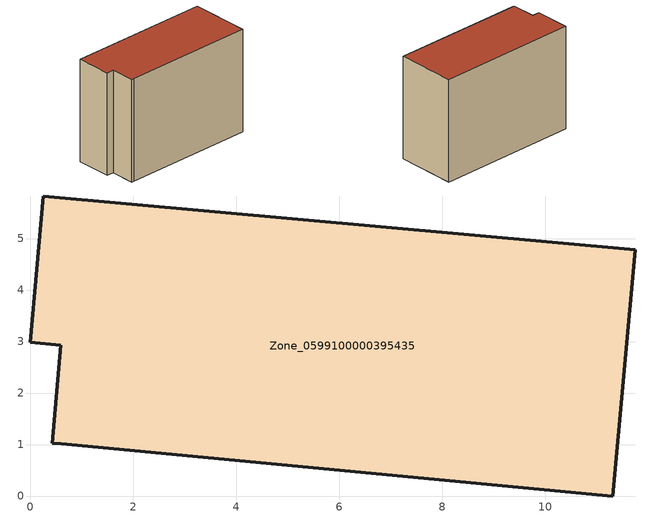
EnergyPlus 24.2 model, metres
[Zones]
Zone_0599100000395435
 floor ground (C_G): 0.42,1.03 0.59,2.93 0,2.98 0.26,5.83 11.75,4.78 11.31,0 0.6,1.01 z0
 wall outside (C_F): 11.31,0 11.75,4.78 0.26,5.83 0,2.98 0.59,2.93 0.42,1.03 0.6,1.01 11.31,0 z0:8.38
 roof outside (C_R): 0.59,2.93 0.42,1.03 0.6,1.01 11.31,0 11.75,4.78 0.26,5.83 0,2.98 z8.38
[BUILDING]
Pand.0599100000395435: North Axis=0; Terrain=City; Loads Convergence Tolerance Value=0.04; Temperature Convergence Tolerance Value=0.4; Solar Distribution=FullExterior; Maximum Number of Warmup Days=25; Minimum Number of Warmup Days=1
[Site:Location]
Rotterdam.The.Hague.AP_ZH_NLD Design_Conditions: Latitude=51.96; Longitude=4.45; Time Zone=1; Elevation=-4.5
[SITE:GROUNDTEMPERATURE:BUILDINGSURFACE]
18, 18, 18, 18, 18, 18, 18, 18, 18, 18, 18, 18
[MATERIAL] Thermal Absorptance=0.9; Solar Absorptance=0.7; Visible Absorptance=0.7
Name | Roughness | Thickness | Conductivity | Density | Specific Heat
G.TI.1992-2005 | MediumSmooth | 0.15 | 0.06 | 540 | 1210
F.TI.1992-2005 | Rough | 0.3 | 0.12 | 1920 | 840
R.TI.1992-2005 | MediumRough | 0.2 | 0.08 | 1500 | 1000
[CONSTRUCTION]
C_G: G.TI.1992-2005
C_F: F.TI.1992-2005
C_R: R.TI.1992-2005
[ZONE]
Zone_0599100000395435: Type=1; Multiplier=1; Ceiling Height=Autocalculate; Volume=Autocalculate; Floor Area=autocalculate; Part of Total Floor Area=Yes
[ZONEINFILTRATION:DESIGNFLOWRATE]
Infil_Zone_0599100000395435: Zone or ZoneList or Space or SpaceList=Zone_0599100000395435; Schedule=AlwaysOn; Design Flow Rate Calculation Method=Flow/Area; Flow Rate per Floor Area=0.0015; Constant Term Coefficient=1; Temperature Term Coefficient=0; Velocity Term Coefficient=0; Velocity Squared Term Coefficient=0
[HVACTEMPLATE:ZONE:IDEALLOADSAIRSYSTEM]
Zone_0599100000395435: Maximum Heating Supply Air Temperature=50; Minimum Cooling Supply Air Temperature=13; Maximum Heating Supply Air Humidity Ratio=0.0156; Minimum Cooling Supply Air Humidity Ratio=0.0077; Heating Limit=NoLimit; Cooling Limit=NoLimit; Dehumidification Control Type=ConstantSensibleHeatRatio; Cooling Sensible Heat Ratio=0.7; Dehumidification Setpoint=60; Humidification Control Type=None; Humidification Setpoint=30; Outdoor Air Method=None; Outdoor Air Flow Rate per Person=0.00944; Outdoor Air Flow Rate per Zone Floor Area=0; Outdoor Air Flow Rate per Zone=0; Demand Controlled Ventilation Type=None; Outdoor Air Economizer Type=NoEconomizer; Heat Recovery Type=None; Sensible Heat Recovery Effectiveness=0.7; Latent Heat Recovery Effectiveness=0.65
[ZONECONTROL:THERMOSTAT]
ThermostatControl_Zone_0599100000395435: Zone or ZoneList=Zone_0599100000395435; Control Type Schedule=DualSetpointControlType; Control 1=Thermostat_Zone_0599100000395435; Temperature Difference Between Cutout And Setpoint=0
[THERMOSTATSETPOINT:DUALSETPOINT]
Thermostat_Zone_0599100000395435: Heating Setpoint Temperature Schedule=HeatingSetpoint_Zone_0599100000395435; Cooling Setpoint Temperature Schedule=CoolingSetpoint_Zone_0599100000395435
[SCHEDULE:COMPACT]
HeatingSetpoint_Zone_0599100000395435: Through: 12/31, For: AllDays, Until: 24:00, 21
CoolingSetpoint_Zone_0599100000395435: Through: 12/31, For: AllDays, Until: 24:00, 24
DualSetpointControlType: Through: 12/31, For: AllDays, Until: 24:00, 4
AlwaysOn: Through: 12/31, For: AllDays, Until: 24:00, 1
